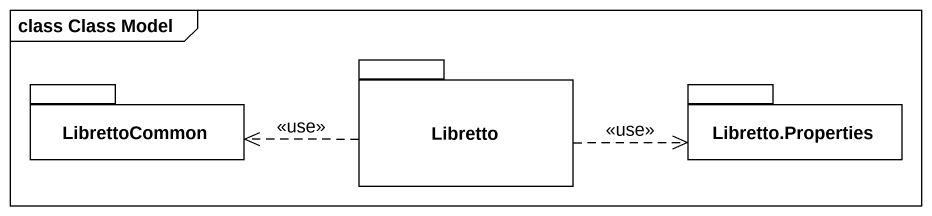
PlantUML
@startuml
mainframe class Class Model
package LibrettoCommon {
}
package Libretto {
}
package "Libretto.Properties" as Libretto_Properties {
}
Libretto .left.> LibrettoCommon : <<use>>
Libretto .right.> Libretto_Properties : <<use>>
@enduml
